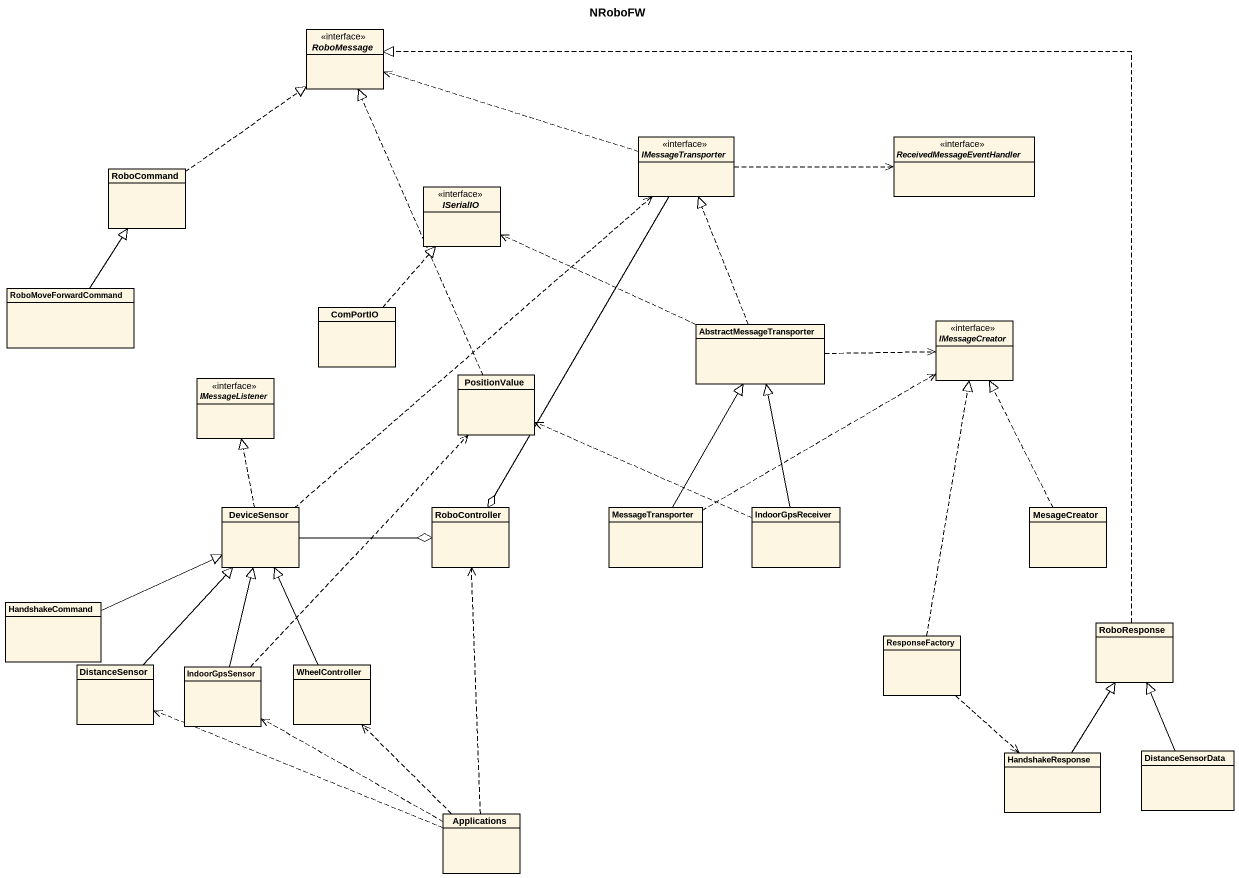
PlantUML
@startuml
title NRoboFW
hide circle
hide empty members
interface RoboMessage <<interface>>
interface IMessageTransporter <<interface>>
interface ReceivedMessageEventHandler <<interface>>
class RoboCommand
interface ISerialIO <<interface>>
class RoboMoveForwardCommand
class ComPortIO
class AbstractMessageTransporter
interface IMessageCreator <<interface>>
interface IMessageListener <<interface>>
class PositionValue
class DeviceSensor
class RoboController
class MessageTransporter
class IndoorGpsReceiver
class MesageCreator
class HandshakeCommand
class RoboResponse
class ResponseFactory
class DistanceSensor
class IndoorGpsSensor
class WheelController
class HandshakeResponse
class DistanceSensorData
class Applications
IMessageTransporter .left.> RoboMessage
IMessageTransporter .right.> ReceivedMessageEventHandler
IMessageTransporter --o RoboController
RoboCommand .up.|> RoboMessage
RoboMoveForwardCommand -up-|> RoboCommand
ComPortIO .up.|> ISerialIO
AbstractMessageTransporter .up.|> IMessageTransporter
AbstractMessageTransporter .left.> ISerialIO
AbstractMessageTransporter .right.> IMessageCreator
PositionValue .up.|> RoboMessage
DeviceSensor .up.> IMessageTransporter
DeviceSensor .up.|> IMessageListener
DeviceSensor -right-o RoboController
MessageTransporter -up-|> AbstractMessageTransporter
MessageTransporter .right.> IMessageCreator
IndoorGpsReceiver -up-|> AbstractMessageTransporter
IndoorGpsReceiver .left.> PositionValue
MesageCreator .up.|> IMessageCreator
HandshakeCommand -right-|> DeviceSensor
RoboResponse .up.|> RoboMessage
ResponseFactory .up.|> IMessageCreator
ResponseFactory ..> HandshakeResponse
DistanceSensor -up-|> DeviceSensor
IndoorGpsSensor .up.> PositionValue
IndoorGpsSensor -up-|> DeviceSensor
WheelController -up-|> DeviceSensor
HandshakeResponse -up-|> RoboResponse
DistanceSensorData -up-|> RoboResponse
Applications .up.> RoboController
Applications .left.> DistanceSensor
Applications .left.> IndoorGpsSensor
Applications .up.> WheelController
@enduml
